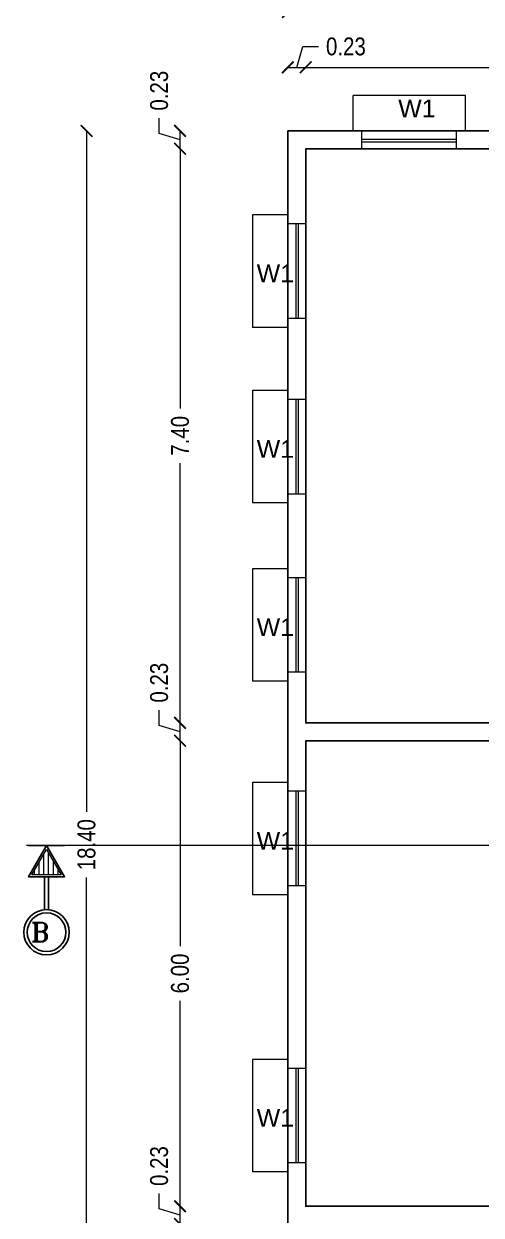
# Model space of a CAD drawing. Header units: metres. Extents: x -1559856 to -1559563, y 43807 to 43972.
# Drawn here: x -1559797.38 to -1559791.49, y 43872.54 to 43887.89 of the extents above; entities that cross this region are included whole.
import ezdxf

# ---------------------------------------------------------------- set-up
doc = ezdxf.new("R2010")
doc.units = ezdxf.units.M
doc.header["$LTSCALE"] = 750
doc.header["$MEASUREMENT"] = 0
doc.header["$PDMODE"] = 35
doc.header["$PDSIZE"] = 50
doc.linetypes.add('DASHED2', pattern=[9.525, 6.35, -3.175])
doc.layers.get('0').update_dxf_attribs({"lineweight": 5})
doc.layers.get('Defpoints').update_dxf_attribs({"lineweight": 0})
for name, color, linetype in [('BLK_2_COVERED_AREA', 171, 'Continuous'), ('BLK_2_FLR_0_BLT_UP_AREA', 171, 'Continuous'), ('BLK_2_FLR_0_CARPET_AREA', 10, 'Continuous'), ('BLK_2_FLR_0_REGULAR_ROOM_1', 117, 'Continuous')]:
    doc.layers.add(name, color=color, linetype=linetype)
doc.layers.add('WORKSHOP_AREA', color=7, linetype='Continuous', lineweight=5)
doc.styles.add('mani', font='swissc.ttf', dxfattribs={"height": 0.23})
doc.styles.get("Standard").update_dxf_attribs({"font": 'arial.ttf'})
doc.styles.add('STYLE2', font='romant.shx', dxfattribs={"width": 0.8, "height": 4})
doc.dimstyles.new('Civil Mt', dxfattribs={"dimtxt": 0.23, "dimasz": 0.15, "dimexe": 0, "dimexo": 0, "dimgap": 0.1, "dimtad": 0, "dimzin": 0, "dimdsep": 46, "dimtxsty": 'mani', "dimblk": 'ARCHTICK', "dimcen": 0, "dimse1": 1, "dimse2": 1, "dimclrd": 253, "dimclrt": 7, "dimadec": 0, "dimazin": 3, "dimtfac": 1, "dimtofl": 0, "dimtmove": 1, "dimatfit": 3, "dimfxl": 0, "dimfrac": 2, "dimtolj": 1, "dimtzin": 0, "dimlwd": 13, "dimarcsym": 0})

# ---------------------------------------------------------------- blocks, each defined once
blk = doc.blocks.new('_ArchTick')
at = {"color": 0, "linetype": 'ByBlock', "const_width": 0.15}
blk.add_lwpolyline([(-0.5, -0.5), (0.5, 0.5)], dxfattribs=at)
blk = doc.blocks.new('*D368')
at = {"color": 253, "lineweight": 13, "ltscale": 0.2}
for p, q in [((-1559793.861, 43887.334), (-1559793.781, 43887.602)), ((-1559793.781, 43887.602), (-1559793.581, 43887.602)), ((-1559793.976, 43887.334), (-1559793.746, 43887.334))]:
    blk.add_line(p, q, dxfattribs=at)
at = {"layer": 'Defpoints', "color": 0, "ltscale": 0.2}
for p in [(-1559793.746, 43887.334), (-1559793.976, 43886.515), (-1559793.746, 43886.285)]:
    blk.add_point(p, dxfattribs=at)
at = {"color": 253, "lineweight": 13, "ltscale": 0.2, "xscale": 0.15, "yscale": 0.15, "zscale": 0.15, "rotation": 180}
blk.add_blockref('_ArchTick', (-1559793.976, 43887.334), dxfattribs=at)
at = {"color": 253, "lineweight": 13, "ltscale": 0.2, "xscale": 0.15, "yscale": 0.15, "zscale": 0.15}
blk.add_blockref('_ArchTick', (-1559793.746, 43887.334), dxfattribs=at)
at = {"color": 7, "ltscale": 0.2, "insert": (-1559793.228, 43887.602), "char_height": 0.23, "attachment_point": 5, "style": 'mani'}
blk.add_mtext('\\A1;0.23', dxfattribs=at)
blk = doc.blocks.new('*D369')
at = {"color": 253, "lineweight": 13, "ltscale": 0.2}
for p, q in [((-1559793.746, 43887.334), (-1559791.229, 43887.334)), ((-1559788.006, 43887.334), (-1559790.523, 43887.334))]:
    blk.add_line(p, q, dxfattribs=at)
at = {"layer": 'Defpoints', "color": 0, "ltscale": 0.2}
for p in [(-1559788.006, 43887.334), (-1559793.746, 43886.285), (-1559788.006, 43886.285)]:
    blk.add_point(p, dxfattribs=at)
at = {"color": 253, "lineweight": 13, "ltscale": 0.2, "xscale": 0.15, "yscale": 0.15, "zscale": 0.15, "rotation": 180}
blk.add_blockref('_ArchTick', (-1559793.746, 43887.334), dxfattribs=at)
at = {"color": 253, "lineweight": 13, "ltscale": 0.2, "xscale": 0.15, "yscale": 0.15, "zscale": 0.15}
blk.add_blockref('_ArchTick', (-1559788.006, 43887.334), dxfattribs=at)
at = {"color": 7, "ltscale": 0.2, "insert": (-1559790.876, 43887.334), "char_height": 0.23, "attachment_point": 5, "style": 'mani'}
blk.add_mtext('\\A1;5.74', dxfattribs=at)
blk = doc.blocks.new('*D372')
at = {"color": 253, "lineweight": 13, "ltscale": 0.2}
for p, q in [((-1559793.976, 43888.045), (-1559789.58, 43888.045)), ((-1559784.476, 43888.045), (-1559788.872, 43888.045))]:
    blk.add_line(p, q, dxfattribs=at)
at = {"layer": 'Defpoints', "color": 0, "ltscale": 0.2}
for p in [(-1559784.476, 43888.045), (-1559793.976, 43886.515), (-1559784.476, 43886.515)]:
    blk.add_point(p, dxfattribs=at)
at = {"color": 253, "lineweight": 13, "ltscale": 0.2, "xscale": 0.15, "yscale": 0.15, "zscale": 0.15, "rotation": 180}
blk.add_blockref('_ArchTick', (-1559793.976, 43888.045), dxfattribs=at)
at = {"color": 253, "lineweight": 13, "ltscale": 0.2, "xscale": 0.15, "yscale": 0.15, "zscale": 0.15}
blk.add_blockref('_ArchTick', (-1559784.476, 43888.045), dxfattribs=at)
at = {"color": 7, "ltscale": 0.2, "insert": (-1559789.226, 43888.045), "char_height": 0.23, "attachment_point": 5, "style": 'mani'}
blk.add_mtext('\\A1;9.50', dxfattribs=at)
blk = doc.blocks.new('*D375')
at = {"color": 253, "lineweight": 13, "ltscale": 0.2}
for p, q in [((-1559795.634, 43872.621), (-1559795.634, 43872.821)), ((-1559795.365, 43872.425), (-1559795.365, 43872.655)), ((-1559795.365, 43872.54), (-1559795.634, 43872.621))]:
    blk.add_line(p, q, dxfattribs=at)
at = {"layer": 'Defpoints', "color": 0, "ltscale": 0.2}
for p in [(-1559795.365, 43872.655), (-1559793.746, 43872.655), (-1559793.746, 43872.425)]:
    blk.add_point(p, dxfattribs=at)
at = {"color": 253, "lineweight": 13, "ltscale": 0.2, "xscale": 0.15, "yscale": 0.15, "zscale": 0.15}
for p, rotation in [((-1559795.365, 43872.655), 90), ((-1559795.365, 43872.425), 270)]:
    blk.add_blockref('_ArchTick', p, dxfattribs=dict(at, rotation=rotation))
at = {"color": 7, "ltscale": 0.2, "insert": (-1559795.634, 43873.173), "char_height": 0.23, "attachment_point": 5, "rotation": 90, "style": 'mani'}
blk.add_mtext('\\A1;0.23', dxfattribs=at)
blk = doc.blocks.new('*D376')
at = {"color": 253, "lineweight": 13, "ltscale": 0.2}
for p, q in [((-1559795.365, 43878.655), (-1559795.365, 43876.008)), ((-1559795.365, 43872.655), (-1559795.365, 43875.303))]:
    blk.add_line(p, q, dxfattribs=at)
at = {"layer": 'Defpoints', "color": 0, "ltscale": 0.2}
for p in [(-1559795.365, 43878.655), (-1559793.746, 43878.655), (-1559793.746, 43872.655)]:
    blk.add_point(p, dxfattribs=at)
at = {"color": 253, "lineweight": 13, "ltscale": 0.2, "xscale": 0.15, "yscale": 0.15, "zscale": 0.15}
for p, rotation in [((-1559795.365, 43878.655), 90), ((-1559795.365, 43872.655), 270)]:
    blk.add_blockref('_ArchTick', p, dxfattribs=dict(at, rotation=rotation))
at = {"color": 7, "ltscale": 0.2, "insert": (-1559795.365, 43875.655), "char_height": 0.23, "attachment_point": 5, "rotation": 90, "style": 'mani'}
blk.add_mtext('\\A1;6.00', dxfattribs=at)
blk = doc.blocks.new('*D377')
at = {"color": 253, "lineweight": 13, "ltscale": 0.2}
for p, q in [((-1559795.634, 43878.851), (-1559795.634, 43879.051)), ((-1559795.365, 43878.77), (-1559795.634, 43878.851)), ((-1559795.365, 43878.655), (-1559795.365, 43878.885))]:
    blk.add_line(p, q, dxfattribs=at)
at = {"layer": 'Defpoints', "color": 0, "ltscale": 0.2}
for p in [(-1559795.365, 43878.885), (-1559793.746, 43878.885), (-1559793.746, 43878.655)]:
    blk.add_point(p, dxfattribs=at)
at = {"color": 253, "lineweight": 13, "ltscale": 0.2, "xscale": 0.15, "yscale": 0.15, "zscale": 0.15}
for p, rotation in [((-1559795.365, 43878.885), 90), ((-1559795.365, 43878.655), 270)]:
    blk.add_blockref('_ArchTick', p, dxfattribs=dict(at, rotation=rotation))
at = {"color": 7, "ltscale": 0.2, "insert": (-1559795.634, 43879.403), "char_height": 0.23, "attachment_point": 5, "rotation": 90, "style": 'mani'}
blk.add_mtext('\\A1;0.23', dxfattribs=at)
blk = doc.blocks.new('*D378')
at = {"color": 253, "lineweight": 13, "ltscale": 0.2}
for p, q in [((-1559795.365, 43886.285), (-1559795.365, 43882.938)), ((-1559795.365, 43878.885), (-1559795.365, 43882.232))]:
    blk.add_line(p, q, dxfattribs=at)
at = {"layer": 'Defpoints', "color": 0, "ltscale": 0.2}
for p in [(-1559795.365, 43886.285), (-1559793.746, 43886.285), (-1559793.746, 43878.885)]:
    blk.add_point(p, dxfattribs=at)
at = {"color": 253, "lineweight": 13, "ltscale": 0.2, "xscale": 0.15, "yscale": 0.15, "zscale": 0.15}
for p, rotation in [((-1559795.365, 43886.285), 90), ((-1559795.365, 43878.885), 270)]:
    blk.add_blockref('_ArchTick', p, dxfattribs=dict(at, rotation=rotation))
at = {"color": 7, "ltscale": 0.2, "insert": (-1559795.365, 43882.585), "char_height": 0.23, "attachment_point": 5, "rotation": 90, "style": 'mani'}
blk.add_mtext('\\A1;7.40', dxfattribs=at)
blk = doc.blocks.new('*D379')
at = {"color": 253, "lineweight": 13, "ltscale": 0.2}
for p, q in [((-1559795.634, 43886.481), (-1559795.634, 43886.681)), ((-1559795.365, 43886.4), (-1559795.634, 43886.481)), ((-1559795.365, 43886.285), (-1559795.365, 43886.515))]:
    blk.add_line(p, q, dxfattribs=at)
at = {"layer": 'Defpoints', "color": 0, "ltscale": 0.2}
for p in [(-1559795.365, 43886.515), (-1559793.976, 43886.515), (-1559793.746, 43886.285)]:
    blk.add_point(p, dxfattribs=at)
at = {"color": 253, "lineweight": 13, "ltscale": 0.2, "xscale": 0.15, "yscale": 0.15, "zscale": 0.15}
for p, rotation in [((-1559795.365, 43886.515), 90), ((-1559795.365, 43886.285), 270)]:
    blk.add_blockref('_ArchTick', p, dxfattribs=dict(at, rotation=rotation))
at = {"color": 7, "ltscale": 0.2, "insert": (-1559795.634, 43887.033), "char_height": 0.23, "attachment_point": 5, "rotation": 90, "style": 'mani'}
blk.add_mtext('\\A1;0.23', dxfattribs=at)
blk = doc.blocks.new('*D380')
at = {"color": 253, "lineweight": 13, "ltscale": 0.2}
for p, q in [((-1559796.57, 43886.515), (-1559796.57, 43877.74)), ((-1559796.57, 43868.115), (-1559796.57, 43876.891))]:
    blk.add_line(p, q, dxfattribs=at)
at = {"layer": 'Defpoints', "color": 0, "ltscale": 0.2}
for p in [(-1559796.57, 43886.515), (-1559793.976, 43886.515), (-1559793.976, 43868.115)]:
    blk.add_point(p, dxfattribs=at)
at = {"color": 253, "lineweight": 13, "ltscale": 0.2, "xscale": 0.15, "yscale": 0.15, "zscale": 0.15}
for p, rotation in [((-1559796.57, 43886.515), 90), ((-1559796.57, 43868.115), 270)]:
    blk.add_blockref('_ArchTick', p, dxfattribs=dict(at, rotation=rotation))
at = {"color": 7, "ltscale": 0.2, "insert": (-1559796.57, 43877.315), "char_height": 0.23, "attachment_point": 5, "rotation": 90, "style": 'mani'}
blk.add_mtext('\\A1;18.40', dxfattribs=at)
blk = doc.blocks.new('A$C29E24354')
at = {"ltscale": 5}
h = blk.add_hatch(dxfattribs=at)
h.set_pattern_fill('LINE', color=256, scale=0.8, style=0)
h.set_pattern_definition([(2e-15, (14266.147, 50002.224), (-2e-16, 2.54), [])])
h.paths.add_polyline_path([(2.15, 12.18), (15.82, 4.29), (15.82, 20.07)])
at = {"color": 0, "lineweight": 25}
blk.add_line((0, 21.92), (0, 2.44), dxfattribs=at)
at = {"lineweight": 25, "ltscale": 5}
for p, q in [((16.88, 13.18), (34.53, 13.18)), ((16.88, 11.18), (34.53, 11.18))]:
    blk.add_line(p, q, dxfattribs=at)
at = {"color": 0, "lineweight": 25}
blk.add_lwpolyline([(0, 12.18), (16.88, 21.92), (16.88, 2.44)], close=True, dxfattribs=at)
at = {"ltscale": 5}
blk.add_lwpolyline([(2.15, 12.18), (15.82, 20.07), (15.82, 4.29)], close=True, dxfattribs=at)
at = {"lineweight": 25, "ltscale": 5}
for radius in [12.18, 10.4]:
    blk.add_circle((46.66, 12.18), radius, dxfattribs=at)

msp = doc.modelspace()

# ---------------------------------------------------------------- linework, layer by layer
at = {"color": 7}
for p, q in [((-1559791.68583, 43886.97096), (-1559793.13636, 43886.97096)), ((-1559793.13636, 43886.51516), (-1559793.13636, 43886.97096)), ((-1559791.68583, 43886.51516), (-1559791.68583, 43886.97096)), ((-1559793.02069, 43886.28516), (-1559793.02069, 43886.51516)), ((-1559791.80149, 43886.28516), (-1559791.80149, 43886.51516)), ((-1559793.02069, 43886.40792), (-1559791.80149, 43886.40792)), ((-1559793.02069, 43886.37573), (-1559791.80149, 43886.37573)), ((-1559794.43189, 43885.43316), (-1559794.43189, 43883.98264)), ((-1559793.97609, 43885.43316), (-1559794.43189, 43885.43316)), ((-1559793.74609, 43885.3175), (-1559793.97609, 43885.3175)), ((-1559793.86885, 43884.0983), (-1559793.86885, 43885.3175)), ((-1559793.83666, 43884.0983), (-1559793.83666, 43885.3175)), ((-1559793.74609, 43884.0983), (-1559793.97609, 43884.0983)), ((-1559793.97609, 43883.98264), (-1559794.43189, 43883.98264)), ((-1559794.43189, 43883.16972), (-1559794.43189, 43881.71919)), ((-1559793.97609, 43883.16972), (-1559794.43189, 43883.16972)), ((-1559793.74609, 43883.05406), (-1559793.97609, 43883.05406)), ((-1559793.86885, 43881.83486), (-1559793.86885, 43883.05406)), ((-1559793.83666, 43881.83486), (-1559793.83666, 43883.05406)), ((-1559793.97609, 43881.71919), (-1559794.43189, 43881.71919)), ((-1559793.74609, 43881.83486), (-1559793.97609, 43881.83486)), ((-1559794.43189, 43880.87187), (-1559794.43189, 43879.42134)), ((-1559793.97609, 43880.87187), (-1559794.43189, 43880.87187)), ((-1559793.74609, 43880.7562), (-1559793.97609, 43880.7562)), ((-1559793.86885, 43879.537), (-1559793.86885, 43880.7562)), ((-1559793.83666, 43879.537), (-1559793.83666, 43880.7562)), ((-1559793.97609, 43879.42134), (-1559794.43189, 43879.42134)), ((-1559793.74609, 43879.537), (-1559793.97609, 43879.537)), ((-1559794.43189, 43878.11858), (-1559794.43189, 43876.66806)), ((-1559793.97609, 43878.11858), (-1559794.43189, 43878.11858)), ((-1559793.74609, 43878.00292), (-1559793.97609, 43878.00292)), ((-1559793.86885, 43876.78372), (-1559793.86885, 43878.00292)), ((-1559793.83666, 43876.78372), (-1559793.83666, 43878.00292)), ((-1559793.74609, 43876.78372), (-1559793.97609, 43876.78372)), ((-1559793.97609, 43876.66806), (-1559794.43189, 43876.66806)), ((-1559794.43189, 43874.54781), (-1559794.43189, 43873.09729)), ((-1559793.97609, 43874.54781), (-1559794.43189, 43874.54781)), ((-1559793.74609, 43874.43215), (-1559793.97609, 43874.43215)), ((-1559793.86885, 43873.21295), (-1559793.86885, 43874.43215)), ((-1559793.83666, 43873.21295), (-1559793.83666, 43874.43215)), ((-1559793.97609, 43873.09729), (-1559794.43189, 43873.09729)), ((-1559793.74609, 43873.21295), (-1559793.97609, 43873.21295))]:
    msp.add_line(p, q, dxfattribs=at)
at = {"color": 7, "ltscale": 0.2}
for p, q in [((-1559784.47609, 43886.51516), (-1559793.97609, 43886.51516)), ((-1559793.97609, 43886.51516), (-1559793.97609, 43868.11516)), ((-1559788.00609, 43886.28516), (-1559793.74609, 43886.28516)), ((-1559793.74609, 43886.28516), (-1559793.74609, 43878.88516)), ((-1559788.00609, 43878.88516), (-1559793.74609, 43878.88516)), ((-1559788.00609, 43878.65516), (-1559793.74609, 43878.65516)), ((-1559793.74609, 43878.65516), (-1559793.74609, 43872.65516)), ((-1559788.00609, 43872.65516), (-1559793.74609, 43872.65516))]:
    msp.add_line(p, q, dxfattribs=at)
at = {"color": 7, "linetype": 'DASHED2', "ltscale": 0.5}
msp.add_line((-1559782.11843, 43877.3065), (-1559797.34346, 43877.3065), dxfattribs=at)
at = {"layer": 'BLK_2_COVERED_AREA', "color": 140}
msp.add_lwpolyline([(-1559793.9761, 43868.11516), (-1559787.7761, 43868.11516), (-1559787.7761, 43880.51516), (-1559784.4761, 43880.51516), (-1559784.4761, 43886.51516), (-1559793.9761, 43886.51516)], close=True, dxfattribs=at)
at = {"layer": 'BLK_2_FLR_0_BLT_UP_AREA', "color": 48}
msp.add_lwpolyline([(-1559793.9761, 43868.11516), (-1559787.7761, 43868.11516), (-1559787.7761, 43880.51516), (-1559784.4761, 43880.51516), (-1559784.4761, 43886.51516), (-1559793.9761, 43886.51516)], close=True, dxfattribs=at)
at = {"layer": 'BLK_2_FLR_0_CARPET_AREA', "color": 48}
for points in [[(-1559793.74609, 43886.28516), (-1559788.00609, 43886.28516), (-1559788.00609, 43878.88516), (-1559793.74609, 43878.88516)], [(-1559793.74609, 43878.65516), (-1559788.00609, 43878.65516), (-1559788.00609, 43872.65516), (-1559793.74609, 43872.65516)]]:
    msp.add_lwpolyline(points, close=True, dxfattribs=at)
at = {"layer": 'BLK_2_FLR_0_REGULAR_ROOM_1', "color": 4}
for points in [[(-1559793.74609, 43886.28516), (-1559788.00609, 43886.28516), (-1559788.00609, 43878.88516), (-1559793.74609, 43878.88516)], [(-1559793.74609, 43878.65516), (-1559788.00609, 43878.65516), (-1559788.00609, 43872.65516), (-1559793.74609, 43872.65516)]]:
    msp.add_lwpolyline(points, close=True, dxfattribs=at)
at = {"layer": 'WORKSHOP_AREA', "color": 4}
for points in [[(-1559793.74609, 43886.28516), (-1559788.00609, 43886.28516), (-1559788.00609, 43878.88516), (-1559793.74609, 43878.88516)], [(-1559793.74609, 43878.65516), (-1559788.00609, 43878.65516), (-1559788.00609, 43872.65516), (-1559793.74609, 43872.65516)]]:
    msp.add_lwpolyline(points, close=True, dxfattribs=at)

# ---------------------------------------------------------------- block references
at = {"color": 7, "linetype": 'DASHED2', "xscale": 0.0239999999996508, "yscale": 0.0239999999996508, "zscale": 0.0239999999996508, "rotation": 270}
msp.add_blockref('A$C29E24354', (-1559797.37799, 43877.3065), dxfattribs=at)

# ---------------------------------------------------------------- texts
at = {"color": 7}
for p in [(-1559792.55401, 43886.68857), (-1559794.37763, 43884.56499), (-1559794.37763, 43882.30154), (-1559794.37763, 43880.00369), (-1559794.37763, 43877.25041), (-1559794.37763, 43873.67964)]:
    msp.add_text('W1', height=0.23, dxfattribs=at).set_placement(p)
at = {"color": 7, "linetype": 'DASHED2', "style": 'STYLE2'}
msp.add_text('B', height=0.2496, rotation=359.817788, dxfattribs=at).set_placement((-1559797.2865, 43876.06439))

# ---------------------------------------------------------------- dimensions: what is measured, and where the dimension line sits
at = {"color": 7, "ltscale": 0.2}
for base, p1, p2, picture, middle in [((-1559784.47609, 43888.04522), (-1559793.97609, 43886.51516), (-1559784.47609, 43886.51516), '*D372', (-1559789.22609, 43888.04522)), ((-1559793.74609, 43887.33413), (-1559793.97609, 43886.51516), (-1559793.74609, 43886.28516), '*D368', (-1559793.48063, 43887.60234)), ((-1559788.00609, 43887.33413), (-1559793.74609, 43886.28516), (-1559788.00609, 43886.28516), '*D369', (-1559790.87609, 43887.33413))]:
    dim = msp.add_linear_dim(base=base, p1=p1, p2=p2, dimstyle='Civil Mt', dxfattribs=at)
    dim.commit()
    dim.dimension.update_dxf_attribs({"geometry": picture, "text_midpoint": middle})
for base, p1, p2, picture, middle in [((-1559795.36543, 43886.51516), (-1559793.74609, 43886.28516), (-1559793.97609, 43886.51516), '*D379', (-1559795.63364, 43886.78062)), ((-1559796.57018, 43886.51516), (-1559793.97609, 43868.11516), (-1559793.97609, 43886.51516), '*D380', (-1559796.57018, 43877.31516)), ((-1559795.36543, 43886.28516), (-1559793.74609, 43878.88516), (-1559793.74609, 43886.28516), '*D378', (-1559795.36543, 43882.58516)), ((-1559795.36543, 43878.88516), (-1559793.74609, 43878.65516), (-1559793.74609, 43878.88516), '*D377', (-1559795.63364, 43879.15062)), ((-1559795.36543, 43878.65516), (-1559793.74609, 43872.65516), (-1559793.74609, 43878.65516), '*D376', (-1559795.36543, 43875.65516)), ((-1559795.36543, 43872.65516), (-1559793.74609, 43872.42516), (-1559793.74609, 43872.65516), '*D375', (-1559795.63364, 43872.92062))]:
    dim = msp.add_linear_dim(base=base, p1=p1, p2=p2, angle=270, dimstyle='Civil Mt', dxfattribs=at)
    dim.commit()
    dim.dimension.update_dxf_attribs({"geometry": picture, "text_midpoint": middle})

doc.saveas('drawing.dxf')
